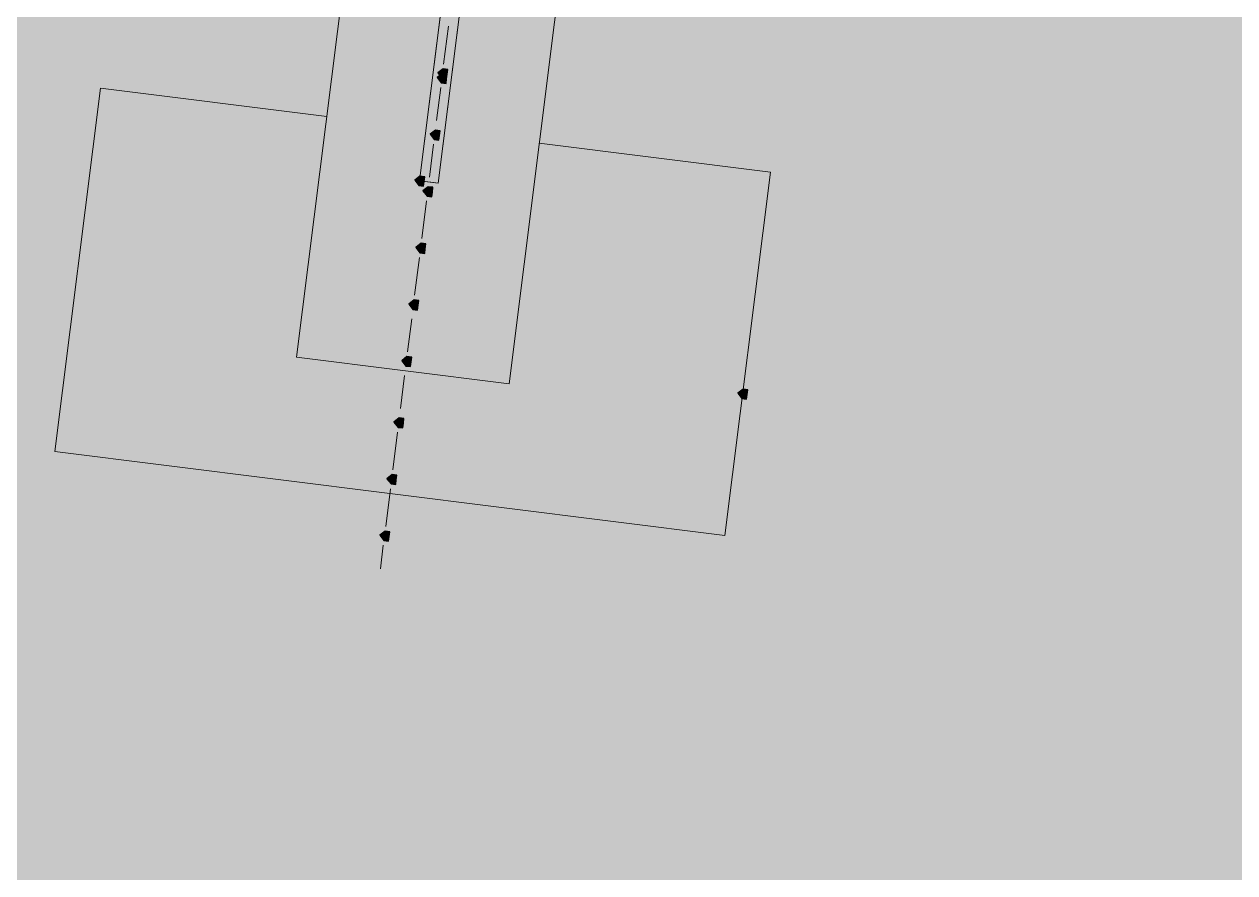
# Model space of a CAD drawing. Header units: metres. Extents: x -4 to 509425, y 7549 to 4732445.
# Drawn here: x 476032.604 to 476034.759, y 4719773.842 to 4719775.353 of the extents above; entities that cross this region are included whole.
import ezdxf

# ---------------------------------------------------------------- set-up
doc = ezdxf.new("R2010")
doc.units = ezdxf.units.M
doc.header["$LTSCALE"] = 0.01
doc.header["$MEASUREMENT"] = 0
doc.layers.get('0').update_dxf_attribs({"lineweight": 0})
doc.layers.add('_SUBESTACIÓN', color=1, linetype='Continuous')
doc.layers.add('SUBESTACION LA VID', color=253, linetype='Continuous')

# ---------------------------------------------------------------- blocks, each defined once
blk = doc.blocks.new('A$Cfff6051d')
at = {"layer": 'SUBESTACION LA VID', "transparency": 33554687}
h = blk.add_hatch(color=256, dxfattribs=at)
h.dxf.hatch_style = 2
h.paths.add_polyline_path([(476033.3569, 4719775.2641), (476033.358, 4719775.2725), (476033.3496, 4719775.2736), (476033.3401, 4719775.2662), (476033.3475, 4719775.2568), (476033.3559, 4719775.2557)])
h = blk.add_hatch(color=256, dxfattribs=at)
h.dxf.hatch_style = 2
h.paths.add_polyline_path([(476033.3569, 4719775.2641), (476033.358, 4719775.2725), (476033.3496, 4719775.2736), (476033.3401, 4719775.2662), (476033.3475, 4719775.2568), (476033.3559, 4719775.2557)])
h = blk.add_hatch(color=256, dxfattribs=at)
h.dxf.hatch_style = 2
h.paths.add_polyline_path([(476033.3569, 4719775.2641), (476033.358, 4719775.2725), (476033.3496, 4719775.2736), (476033.3401, 4719775.2662), (476033.3475, 4719775.2568), (476033.3559, 4719775.2557)])
h = blk.add_hatch(color=256, dxfattribs=at)
h.dxf.hatch_style = 2
h.paths.add_polyline_path([(476033.3569, 4719775.2641), (476033.358, 4719775.2725), (476033.3496, 4719775.2736), (476033.3401, 4719775.2662), (476033.3475, 4719775.2568), (476033.3559, 4719775.2557)])
h = blk.add_hatch(color=256, dxfattribs=at)
h.dxf.hatch_style = 2
h.paths.add_polyline_path([(476033.3559, 4719775.2557), (476033.3569, 4719775.2641), (476033.3485, 4719775.2652), (476033.3391, 4719775.2578), (476033.3464, 4719775.2484), (476033.3548, 4719775.2473)])
h = blk.add_hatch(color=256, dxfattribs=at)
h.dxf.hatch_style = 2
h.paths.add_polyline_path([(476033.3432, 4719775.1549), (476033.3443, 4719775.1633), (476033.3359, 4719775.1644), (476033.3264, 4719775.157), (476033.3338, 4719775.1476), (476033.3422, 4719775.1465)])
h = blk.add_hatch(color=256, dxfattribs=at)
h.dxf.hatch_style = 2
h.paths.add_polyline_path([(476033.3432, 4719775.1549), (476033.3443, 4719775.1633), (476033.3359, 4719775.1644), (476033.3264, 4719775.157), (476033.3338, 4719775.1476), (476033.3422, 4719775.1465)])
h = blk.add_hatch(color=256, dxfattribs=at)
h.dxf.hatch_style = 2
h.paths.add_polyline_path([(476033.3432, 4719775.1549), (476033.3443, 4719775.1633), (476033.3359, 4719775.1644), (476033.3264, 4719775.157), (476033.3338, 4719775.1476), (476033.3422, 4719775.1465)])
h = blk.add_hatch(color=256, dxfattribs=at)
h.dxf.hatch_style = 2
h.paths.add_polyline_path([(476033.3432, 4719775.1549), (476033.3443, 4719775.1633), (476033.3359, 4719775.1644), (476033.3264, 4719775.157), (476033.3338, 4719775.1476), (476033.3422, 4719775.1465)])
h = blk.add_hatch(color=256, dxfattribs=at)
h.dxf.hatch_style = 2
h.paths.add_polyline_path([(476033.3159, 4719775.073), (476033.3169, 4719775.0814), (476033.3085, 4719775.0825), (476033.2991, 4719775.0752), (476033.3064, 4719775.0657), (476033.3148, 4719775.0646)])
h = blk.add_hatch(color=256, dxfattribs=at)
h.dxf.hatch_style = 2
h.paths.add_polyline_path([(476033.3159, 4719775.073), (476033.3169, 4719775.0814), (476033.3085, 4719775.0825), (476033.2991, 4719775.0752), (476033.3064, 4719775.0657), (476033.3148, 4719775.0646)])
h = blk.add_hatch(color=256, dxfattribs=at)
h.dxf.hatch_style = 2
h.paths.add_polyline_path([(476033.3306, 4719775.0541), (476033.3316, 4719775.0625), (476033.3232, 4719775.0636), (476033.3138, 4719775.0562), (476033.3211, 4719775.0468), (476033.3295, 4719775.0457)])
h = blk.add_hatch(color=256, dxfattribs=at)
h.dxf.hatch_style = 2
h.paths.add_polyline_path([(476033.3306, 4719775.0541), (476033.3316, 4719775.0625), (476033.3232, 4719775.0636), (476033.3138, 4719775.0562), (476033.3211, 4719775.0468), (476033.3295, 4719775.0457)])
h = blk.add_hatch(color=256, dxfattribs=at)
h.dxf.hatch_style = 2
h.paths.add_polyline_path([(476033.3306, 4719775.0541), (476033.3316, 4719775.0625), (476033.3232, 4719775.0636), (476033.3138, 4719775.0562), (476033.3211, 4719775.0468), (476033.3295, 4719775.0457)])
h = blk.add_hatch(color=256, dxfattribs=at)
h.dxf.hatch_style = 2
h.paths.add_polyline_path([(476033.3306, 4719775.0541), (476033.3316, 4719775.0625), (476033.3232, 4719775.0636), (476033.3138, 4719775.0562), (476033.3211, 4719775.0468), (476033.3295, 4719775.0457)])
h = blk.add_hatch(color=256, dxfattribs=at)
h.dxf.hatch_style = 2
h.paths.add_polyline_path([(476033.3179, 4719774.9533), (476033.319, 4719774.9617), (476033.3106, 4719774.9628), (476033.3011, 4719774.9554), (476033.3085, 4719774.946), (476033.3169, 4719774.9449)])
h = blk.add_hatch(color=256, dxfattribs=at)
h.dxf.hatch_style = 2
h.paths.add_polyline_path([(476033.3179, 4719774.9533), (476033.319, 4719774.9617), (476033.3106, 4719774.9628), (476033.3011, 4719774.9554), (476033.3085, 4719774.946), (476033.3169, 4719774.9449)])
h = blk.add_hatch(color=256, dxfattribs=at)
h.dxf.hatch_style = 2
h.paths.add_polyline_path([(476033.3179, 4719774.9533), (476033.319, 4719774.9617), (476033.3106, 4719774.9628), (476033.3011, 4719774.9554), (476033.3085, 4719774.946), (476033.3169, 4719774.9449)])
h = blk.add_hatch(color=256, dxfattribs=at)
h.dxf.hatch_style = 2
h.paths.add_polyline_path([(476033.3179, 4719774.9533), (476033.319, 4719774.9617), (476033.3106, 4719774.9628), (476033.3011, 4719774.9554), (476033.3085, 4719774.946), (476033.3169, 4719774.9449)])
h = blk.add_hatch(color=256, dxfattribs=at)
h.dxf.hatch_style = 2
h.paths.add_polyline_path([(476033.3053, 4719774.8525), (476033.3064, 4719774.8609), (476033.298, 4719774.862), (476033.2885, 4719774.8546), (476033.2958, 4719774.8452), (476033.3042, 4719774.8441)])
h = blk.add_hatch(color=256, dxfattribs=at)
h.dxf.hatch_style = 2
h.paths.add_polyline_path([(476033.3053, 4719774.8525), (476033.3064, 4719774.8609), (476033.298, 4719774.862), (476033.2885, 4719774.8546), (476033.2958, 4719774.8452), (476033.3042, 4719774.8441)])
h = blk.add_hatch(color=256, dxfattribs=at)
h.dxf.hatch_style = 2
h.paths.add_polyline_path([(476033.3053, 4719774.8525), (476033.3064, 4719774.8609), (476033.298, 4719774.862), (476033.2885, 4719774.8546), (476033.2958, 4719774.8452), (476033.3042, 4719774.8441)])
h = blk.add_hatch(color=256, dxfattribs=at)
h.dxf.hatch_style = 2
h.paths.add_polyline_path([(476033.3053, 4719774.8525), (476033.3064, 4719774.8609), (476033.298, 4719774.862), (476033.2885, 4719774.8546), (476033.2958, 4719774.8452), (476033.3042, 4719774.8441)])
h = blk.add_hatch(color=256, dxfattribs=at)
h.dxf.hatch_style = 2
h.paths.add_polyline_path([(476033.2927, 4719774.7517), (476033.2937, 4719774.7601), (476033.2853, 4719774.7612), (476033.2759, 4719774.7538), (476033.2832, 4719774.7444), (476033.2916, 4719774.7433)])
h = blk.add_hatch(color=256, dxfattribs=at)
h.dxf.hatch_style = 2
h.paths.add_polyline_path([(476033.2927, 4719774.7517), (476033.2937, 4719774.7601), (476033.2853, 4719774.7612), (476033.2759, 4719774.7538), (476033.2832, 4719774.7444), (476033.2916, 4719774.7433)])
h = blk.add_hatch(color=256, dxfattribs=at)
h.dxf.hatch_style = 2
h.paths.add_polyline_path([(476033.2927, 4719774.7517), (476033.2937, 4719774.7601), (476033.2853, 4719774.7612), (476033.2759, 4719774.7538), (476033.2832, 4719774.7444), (476033.2916, 4719774.7433)])
h = blk.add_hatch(color=256, dxfattribs=at)
h.dxf.hatch_style = 2
h.paths.add_polyline_path([(476033.2927, 4719774.7517), (476033.2937, 4719774.7601), (476033.2853, 4719774.7612), (476033.2759, 4719774.7538), (476033.2832, 4719774.7444), (476033.2916, 4719774.7433)])
h = blk.add_hatch(color=256, dxfattribs=at)
h.dxf.hatch_style = 2
h.paths.add_polyline_path([(476033.8912, 4719774.6938), (476033.8922, 4719774.7022), (476033.8838, 4719774.7032), (476033.8744, 4719774.6959), (476033.8817, 4719774.6864), (476033.8901, 4719774.6854)])
h = blk.add_hatch(color=256, dxfattribs=at)
h.dxf.hatch_style = 2
h.paths.add_polyline_path([(476033.279, 4719774.6425), (476033.28, 4719774.6509), (476033.2716, 4719774.652), (476033.2622, 4719774.6446), (476033.2695, 4719774.6352), (476033.2779, 4719774.6341)])
h = blk.add_hatch(color=256, dxfattribs=at)
h.dxf.hatch_style = 2
h.paths.add_polyline_path([(476033.279, 4719774.6425), (476033.28, 4719774.6509), (476033.2716, 4719774.652), (476033.2622, 4719774.6446), (476033.2695, 4719774.6352), (476033.2779, 4719774.6341)])
h = blk.add_hatch(color=256, dxfattribs=at)
h.dxf.hatch_style = 2
h.paths.add_polyline_path([(476033.279, 4719774.6425), (476033.28, 4719774.6509), (476033.2716, 4719774.652), (476033.2622, 4719774.6446), (476033.2695, 4719774.6352), (476033.2779, 4719774.6341)])
h = blk.add_hatch(color=256, dxfattribs=at)
h.dxf.hatch_style = 2
h.paths.add_polyline_path([(476033.279, 4719774.6425), (476033.28, 4719774.6509), (476033.2716, 4719774.652), (476033.2622, 4719774.6446), (476033.2695, 4719774.6352), (476033.2779, 4719774.6341)])
h = blk.add_hatch(color=256, dxfattribs=at)
h.dxf.hatch_style = 2
h.paths.add_polyline_path([(476033.2663, 4719774.5417), (476033.2674, 4719774.5501), (476033.259, 4719774.5512), (476033.2495, 4719774.5438), (476033.2569, 4719774.5344), (476033.2653, 4719774.5333)])
h = blk.add_hatch(color=256, dxfattribs=at)
h.dxf.hatch_style = 2
h.paths.add_polyline_path([(476033.2663, 4719774.5417), (476033.2674, 4719774.5501), (476033.259, 4719774.5512), (476033.2495, 4719774.5438), (476033.2569, 4719774.5344), (476033.2653, 4719774.5333)])
h = blk.add_hatch(color=256, dxfattribs=at)
h.dxf.hatch_style = 2
h.paths.add_polyline_path([(476033.2663, 4719774.5417), (476033.2674, 4719774.5501), (476033.259, 4719774.5512), (476033.2495, 4719774.5438), (476033.2569, 4719774.5344), (476033.2653, 4719774.5333)])
h = blk.add_hatch(color=256, dxfattribs=at)
h.dxf.hatch_style = 2
h.paths.add_polyline_path([(476033.2663, 4719774.5417), (476033.2674, 4719774.5501), (476033.259, 4719774.5512), (476033.2495, 4719774.5438), (476033.2569, 4719774.5344), (476033.2653, 4719774.5333)])
h = blk.add_hatch(color=256, dxfattribs=at)
h.dxf.hatch_style = 2
h.paths.add_polyline_path([(476033.2537, 4719774.4409), (476033.2548, 4719774.4493), (476033.2464, 4719774.4504), (476033.2369, 4719774.443), (476033.2442, 4719774.4336), (476033.2526, 4719774.4325)])
h = blk.add_hatch(color=256, dxfattribs=at)
h.dxf.hatch_style = 2
h.paths.add_polyline_path([(476033.2537, 4719774.4409), (476033.2548, 4719774.4493), (476033.2464, 4719774.4504), (476033.2369, 4719774.443), (476033.2442, 4719774.4336), (476033.2526, 4719774.4325)])
h = blk.add_hatch(color=256, dxfattribs=at)
h.dxf.hatch_style = 2
h.paths.add_polyline_path([(476033.2537, 4719774.4409), (476033.2548, 4719774.4493), (476033.2464, 4719774.4504), (476033.2369, 4719774.443), (476033.2442, 4719774.4336), (476033.2526, 4719774.4325)])
h = blk.add_hatch(color=256, dxfattribs=at)
h.dxf.hatch_style = 2
h.paths.add_polyline_path([(476033.2537, 4719774.4409), (476033.2548, 4719774.4493), (476033.2464, 4719774.4504), (476033.2369, 4719774.443), (476033.2442, 4719774.4336), (476033.2526, 4719774.4325)])
at = {"layer": 'SUBESTACION LA VID', "lineweight": 15}
for p, q in [((476033.3507, 4719775.4185), (476033.3075, 4719775.0741)), ((476033.3507, 4719775.4185), (476033.3075, 4719775.0741)), ((476033.3843, 4719775.4143), (476033.3411, 4719775.0699)), ((476033.3843, 4719775.4143), (476033.3411, 4719775.0699)), ((476033.359, 4719775.3492), (476033.3506, 4719775.282)), ((476033.359, 4719775.3492), (476033.3506, 4719775.282)), ((476033.359, 4719775.3492), (476033.3506, 4719775.282)), ((476033.359, 4719775.3492), (476033.3506, 4719775.282)), ((476033.3453, 4719775.24), (476033.338, 4719775.1812)), ((476033.3453, 4719775.24), (476033.338, 4719775.1812)), ((476033.3453, 4719775.24), (476033.338, 4719775.1812)), ((476033.3453, 4719775.24), (476033.338, 4719775.1812)), ((476033.3327, 4719775.1392), (476033.3253, 4719775.0804)), ((476033.3327, 4719775.1392), (476033.3253, 4719775.0804)), ((476033.3327, 4719775.1392), (476033.3253, 4719775.0804)), ((476033.3327, 4719775.1392), (476033.3253, 4719775.0804)), ((476033.3201, 4719775.0384), (476033.3116, 4719774.9712)), ((476033.3201, 4719775.0384), (476033.3116, 4719774.9712)), ((476033.3201, 4719775.0384), (476033.3116, 4719774.9712)), ((476033.3201, 4719775.0384), (476033.3116, 4719774.9712)), ((476033.3074, 4719774.9376), (476033.299, 4719774.8704)), ((476033.3074, 4719774.9376), (476033.299, 4719774.8704)), ((476033.3074, 4719774.9376), (476033.299, 4719774.8704)), ((476033.3074, 4719774.9376), (476033.299, 4719774.8704)), ((476033.2937, 4719774.8284), (476033.2864, 4719774.7696)), ((476033.2937, 4719774.8284), (476033.2864, 4719774.7696)), ((476033.2937, 4719774.8284), (476033.2864, 4719774.7696)), ((476033.2937, 4719774.8284), (476033.2864, 4719774.7696)), ((476033.2811, 4719774.7276), (476033.2737, 4719774.6688)), ((476033.2811, 4719774.7276), (476033.2737, 4719774.6688)), ((476033.2811, 4719774.7276), (476033.2737, 4719774.6688)), ((476033.2811, 4719774.7276), (476033.2737, 4719774.6688)), ((476033.2685, 4719774.6268), (476033.26, 4719774.5596)), ((476033.2685, 4719774.6268), (476033.26, 4719774.5596)), ((476033.2685, 4719774.6268), (476033.26, 4719774.5596)), ((476033.2685, 4719774.6268), (476033.26, 4719774.5596)), ((476033.2558, 4719774.526), (476033.2474, 4719774.4588)), ((476033.2558, 4719774.526), (476033.2474, 4719774.4588)), ((476033.2558, 4719774.526), (476033.2474, 4719774.4588)), ((476033.2558, 4719774.526), (476033.2474, 4719774.4588)), ((476033.2432, 4719774.4252), (476033.2379, 4719774.3832)), ((476033.2432, 4719774.4252), (476033.2379, 4719774.3832)), ((476033.2432, 4719774.4252), (476033.2379, 4719774.3832)), ((476033.2432, 4719774.4252), (476033.2379, 4719774.3832))]:
    blk.add_line(p, q, dxfattribs=at)
for points in [[(476033.3411, 4719775.0699), (476033.3075, 4719775.0741), (476033.3507, 4719775.4185)], [(476033.3843, 4719775.4143), (476033.3411, 4719775.0699)], [(476033.3411, 4719775.0699), (476033.3075, 4719775.0741), (476033.3507, 4719775.4185)], [(476033.3843, 4719775.4143), (476033.3411, 4719775.0699)], [(476033.4926, 4719775.8017), (476033.6018, 4719775.7881), (476033.467, 4719774.7128), (476033.0889, 4719774.7602), (476033.2238, 4719775.8354), (476033.333, 4719775.8218)], [(476033.5207, 4719775.1412), (476033.9323, 4719775.0896), (476033.8512, 4719774.4428), (476032.6584, 4719774.5923), (476032.7394, 4719775.2392), (476033.1427, 4719775.1886)], [(476033.3075, 4719775.0741), (476033.3327, 4719775.0709), (476033.3411, 4719775.0699)], [(476033.3075, 4719775.0741), (476033.3327, 4719775.0709), (476033.3411, 4719775.0699)]]:
    blk.add_lwpolyline(points, dxfattribs=at)
at = {"layer": 'SUBESTACION LA VID'}
for points in [[(476033.3569, 4719775.2641), (476033.358, 4719775.2725), (476033.3496, 4719775.2736), (476033.3401, 4719775.2662), (476033.3475, 4719775.2568), (476033.3559, 4719775.2557)], [(476033.3569, 4719775.2641), (476033.358, 4719775.2725), (476033.3496, 4719775.2736), (476033.3401, 4719775.2662), (476033.3475, 4719775.2568), (476033.3559, 4719775.2557)], [(476033.3569, 4719775.2641), (476033.358, 4719775.2725), (476033.3496, 4719775.2736), (476033.3401, 4719775.2662), (476033.3475, 4719775.2568), (476033.3559, 4719775.2557)], [(476033.3569, 4719775.2641), (476033.358, 4719775.2725), (476033.3496, 4719775.2736), (476033.3401, 4719775.2662), (476033.3475, 4719775.2568), (476033.3559, 4719775.2557)], [(476033.3559, 4719775.2557), (476033.3569, 4719775.2641), (476033.3485, 4719775.2652), (476033.3391, 4719775.2578), (476033.3464, 4719775.2484), (476033.3548, 4719775.2473)], [(476033.3432, 4719775.1549), (476033.3443, 4719775.1633), (476033.3359, 4719775.1644), (476033.3264, 4719775.157), (476033.3338, 4719775.1476), (476033.3422, 4719775.1465)], [(476033.3432, 4719775.1549), (476033.3443, 4719775.1633), (476033.3359, 4719775.1644), (476033.3264, 4719775.157), (476033.3338, 4719775.1476), (476033.3422, 4719775.1465)], [(476033.3432, 4719775.1549), (476033.3443, 4719775.1633), (476033.3359, 4719775.1644), (476033.3264, 4719775.157), (476033.3338, 4719775.1476), (476033.3422, 4719775.1465)], [(476033.3432, 4719775.1549), (476033.3443, 4719775.1633), (476033.3359, 4719775.1644), (476033.3264, 4719775.157), (476033.3338, 4719775.1476), (476033.3422, 4719775.1465)], [(476033.3159, 4719775.073), (476033.3169, 4719775.0814), (476033.3085, 4719775.0825), (476033.2991, 4719775.0752), (476033.3064, 4719775.0657), (476033.3148, 4719775.0646)], [(476033.3159, 4719775.073), (476033.3169, 4719775.0814), (476033.3085, 4719775.0825), (476033.2991, 4719775.0752), (476033.3064, 4719775.0657), (476033.3148, 4719775.0646)], [(476033.3306, 4719775.0541), (476033.3316, 4719775.0625), (476033.3232, 4719775.0636), (476033.3138, 4719775.0562), (476033.3211, 4719775.0468), (476033.3295, 4719775.0457)], [(476033.3306, 4719775.0541), (476033.3316, 4719775.0625), (476033.3232, 4719775.0636), (476033.3138, 4719775.0562), (476033.3211, 4719775.0468), (476033.3295, 4719775.0457)], [(476033.3306, 4719775.0541), (476033.3316, 4719775.0625), (476033.3232, 4719775.0636), (476033.3138, 4719775.0562), (476033.3211, 4719775.0468), (476033.3295, 4719775.0457)], [(476033.3306, 4719775.0541), (476033.3316, 4719775.0625), (476033.3232, 4719775.0636), (476033.3138, 4719775.0562), (476033.3211, 4719775.0468), (476033.3295, 4719775.0457)], [(476033.3179, 4719774.9533), (476033.319, 4719774.9617), (476033.3106, 4719774.9628), (476033.3011, 4719774.9554), (476033.3085, 4719774.946), (476033.3169, 4719774.9449)], [(476033.3179, 4719774.9533), (476033.319, 4719774.9617), (476033.3106, 4719774.9628), (476033.3011, 4719774.9554), (476033.3085, 4719774.946), (476033.3169, 4719774.9449)], [(476033.3179, 4719774.9533), (476033.319, 4719774.9617), (476033.3106, 4719774.9628), (476033.3011, 4719774.9554), (476033.3085, 4719774.946), (476033.3169, 4719774.9449)], [(476033.3179, 4719774.9533), (476033.319, 4719774.9617), (476033.3106, 4719774.9628), (476033.3011, 4719774.9554), (476033.3085, 4719774.946), (476033.3169, 4719774.9449)], [(476033.3053, 4719774.8525), (476033.3064, 4719774.8609), (476033.298, 4719774.862), (476033.2885, 4719774.8546), (476033.2958, 4719774.8452), (476033.3042, 4719774.8441)], [(476033.3053, 4719774.8525), (476033.3064, 4719774.8609), (476033.298, 4719774.862), (476033.2885, 4719774.8546), (476033.2958, 4719774.8452), (476033.3042, 4719774.8441)], [(476033.3053, 4719774.8525), (476033.3064, 4719774.8609), (476033.298, 4719774.862), (476033.2885, 4719774.8546), (476033.2958, 4719774.8452), (476033.3042, 4719774.8441)], [(476033.3053, 4719774.8525), (476033.3064, 4719774.8609), (476033.298, 4719774.862), (476033.2885, 4719774.8546), (476033.2958, 4719774.8452), (476033.3042, 4719774.8441)], [(476033.2927, 4719774.7517), (476033.2937, 4719774.7601), (476033.2853, 4719774.7612), (476033.2759, 4719774.7538), (476033.2832, 4719774.7444), (476033.2916, 4719774.7433)], [(476033.2927, 4719774.7517), (476033.2937, 4719774.7601), (476033.2853, 4719774.7612), (476033.2759, 4719774.7538), (476033.2832, 4719774.7444), (476033.2916, 4719774.7433)], [(476033.2927, 4719774.7517), (476033.2937, 4719774.7601), (476033.2853, 4719774.7612), (476033.2759, 4719774.7538), (476033.2832, 4719774.7444), (476033.2916, 4719774.7433)], [(476033.2927, 4719774.7517), (476033.2937, 4719774.7601), (476033.2853, 4719774.7612), (476033.2759, 4719774.7538), (476033.2832, 4719774.7444), (476033.2916, 4719774.7433)], [(476033.8912, 4719774.6938), (476033.8922, 4719774.7022), (476033.8838, 4719774.7032), (476033.8744, 4719774.6959), (476033.8817, 4719774.6864), (476033.8901, 4719774.6854)], [(476033.279, 4719774.6425), (476033.28, 4719774.6509), (476033.2716, 4719774.652), (476033.2622, 4719774.6446), (476033.2695, 4719774.6352), (476033.2779, 4719774.6341)], [(476033.279, 4719774.6425), (476033.28, 4719774.6509), (476033.2716, 4719774.652), (476033.2622, 4719774.6446), (476033.2695, 4719774.6352), (476033.2779, 4719774.6341)], [(476033.279, 4719774.6425), (476033.28, 4719774.6509), (476033.2716, 4719774.652), (476033.2622, 4719774.6446), (476033.2695, 4719774.6352), (476033.2779, 4719774.6341)], [(476033.279, 4719774.6425), (476033.28, 4719774.6509), (476033.2716, 4719774.652), (476033.2622, 4719774.6446), (476033.2695, 4719774.6352), (476033.2779, 4719774.6341)], [(476033.2663, 4719774.5417), (476033.2674, 4719774.5501), (476033.259, 4719774.5512), (476033.2495, 4719774.5438), (476033.2569, 4719774.5344), (476033.2653, 4719774.5333)], [(476033.2663, 4719774.5417), (476033.2674, 4719774.5501), (476033.259, 4719774.5512), (476033.2495, 4719774.5438), (476033.2569, 4719774.5344), (476033.2653, 4719774.5333)], [(476033.2663, 4719774.5417), (476033.2674, 4719774.5501), (476033.259, 4719774.5512), (476033.2495, 4719774.5438), (476033.2569, 4719774.5344), (476033.2653, 4719774.5333)], [(476033.2663, 4719774.5417), (476033.2674, 4719774.5501), (476033.259, 4719774.5512), (476033.2495, 4719774.5438), (476033.2569, 4719774.5344), (476033.2653, 4719774.5333)], [(476033.2537, 4719774.4409), (476033.2548, 4719774.4493), (476033.2464, 4719774.4504), (476033.2369, 4719774.443), (476033.2442, 4719774.4336), (476033.2526, 4719774.4325)], [(476033.2537, 4719774.4409), (476033.2548, 4719774.4493), (476033.2464, 4719774.4504), (476033.2369, 4719774.443), (476033.2442, 4719774.4336), (476033.2526, 4719774.4325)], [(476033.2537, 4719774.4409), (476033.2548, 4719774.4493), (476033.2464, 4719774.4504), (476033.2369, 4719774.443), (476033.2442, 4719774.4336), (476033.2526, 4719774.4325)], [(476033.2537, 4719774.4409), (476033.2548, 4719774.4493), (476033.2464, 4719774.4504), (476033.2369, 4719774.443), (476033.2442, 4719774.4336), (476033.2526, 4719774.4325)]]:
    blk.add_lwpolyline(points, close=True, dxfattribs=at)
at = {"layer": 'SUBESTACION LA VID', "lineweight": 0}
for points in [[(476033.3569, 4719775.2641), (476033.358, 4719775.2725), (476033.3496, 4719775.2736), (476033.3401, 4719775.2662), (476033.3475, 4719775.2568), (476033.3559, 4719775.2557)], [(476033.3569, 4719775.2641), (476033.358, 4719775.2725), (476033.3496, 4719775.2736), (476033.3401, 4719775.2662), (476033.3475, 4719775.2568), (476033.3559, 4719775.2557)], [(476033.3569, 4719775.2641), (476033.358, 4719775.2725), (476033.3496, 4719775.2736), (476033.3401, 4719775.2662), (476033.3475, 4719775.2568), (476033.3559, 4719775.2557)], [(476033.3569, 4719775.2641), (476033.358, 4719775.2725), (476033.3496, 4719775.2736), (476033.3401, 4719775.2662), (476033.3475, 4719775.2568), (476033.3559, 4719775.2557)], [(476033.3559, 4719775.2557), (476033.3569, 4719775.2641), (476033.3485, 4719775.2652), (476033.3391, 4719775.2578), (476033.3464, 4719775.2484), (476033.3548, 4719775.2473)], [(476033.3432, 4719775.1549), (476033.3443, 4719775.1633), (476033.3359, 4719775.1644), (476033.3264, 4719775.157), (476033.3338, 4719775.1476), (476033.3422, 4719775.1465)], [(476033.3432, 4719775.1549), (476033.3443, 4719775.1633), (476033.3359, 4719775.1644), (476033.3264, 4719775.157), (476033.3338, 4719775.1476), (476033.3422, 4719775.1465)], [(476033.3432, 4719775.1549), (476033.3443, 4719775.1633), (476033.3359, 4719775.1644), (476033.3264, 4719775.157), (476033.3338, 4719775.1476), (476033.3422, 4719775.1465)], [(476033.3432, 4719775.1549), (476033.3443, 4719775.1633), (476033.3359, 4719775.1644), (476033.3264, 4719775.157), (476033.3338, 4719775.1476), (476033.3422, 4719775.1465)], [(476033.3159, 4719775.073), (476033.3169, 4719775.0814), (476033.3085, 4719775.0825), (476033.2991, 4719775.0752), (476033.3064, 4719775.0657), (476033.3148, 4719775.0646)], [(476033.3159, 4719775.073), (476033.3169, 4719775.0814), (476033.3085, 4719775.0825), (476033.2991, 4719775.0752), (476033.3064, 4719775.0657), (476033.3148, 4719775.0646)], [(476033.3306, 4719775.0541), (476033.3316, 4719775.0625), (476033.3232, 4719775.0636), (476033.3138, 4719775.0562), (476033.3211, 4719775.0468), (476033.3295, 4719775.0457)], [(476033.3306, 4719775.0541), (476033.3316, 4719775.0625), (476033.3232, 4719775.0636), (476033.3138, 4719775.0562), (476033.3211, 4719775.0468), (476033.3295, 4719775.0457)], [(476033.3306, 4719775.0541), (476033.3316, 4719775.0625), (476033.3232, 4719775.0636), (476033.3138, 4719775.0562), (476033.3211, 4719775.0468), (476033.3295, 4719775.0457)], [(476033.3306, 4719775.0541), (476033.3316, 4719775.0625), (476033.3232, 4719775.0636), (476033.3138, 4719775.0562), (476033.3211, 4719775.0468), (476033.3295, 4719775.0457)], [(476033.3179, 4719774.9533), (476033.319, 4719774.9617), (476033.3106, 4719774.9628), (476033.3011, 4719774.9554), (476033.3085, 4719774.946), (476033.3169, 4719774.9449)], [(476033.3179, 4719774.9533), (476033.319, 4719774.9617), (476033.3106, 4719774.9628), (476033.3011, 4719774.9554), (476033.3085, 4719774.946), (476033.3169, 4719774.9449)], [(476033.3179, 4719774.9533), (476033.319, 4719774.9617), (476033.3106, 4719774.9628), (476033.3011, 4719774.9554), (476033.3085, 4719774.946), (476033.3169, 4719774.9449)], [(476033.3179, 4719774.9533), (476033.319, 4719774.9617), (476033.3106, 4719774.9628), (476033.3011, 4719774.9554), (476033.3085, 4719774.946), (476033.3169, 4719774.9449)], [(476033.3053, 4719774.8525), (476033.3064, 4719774.8609), (476033.298, 4719774.862), (476033.2885, 4719774.8546), (476033.2958, 4719774.8452), (476033.3042, 4719774.8441)], [(476033.3053, 4719774.8525), (476033.3064, 4719774.8609), (476033.298, 4719774.862), (476033.2885, 4719774.8546), (476033.2958, 4719774.8452), (476033.3042, 4719774.8441)], [(476033.3053, 4719774.8525), (476033.3064, 4719774.8609), (476033.298, 4719774.862), (476033.2885, 4719774.8546), (476033.2958, 4719774.8452), (476033.3042, 4719774.8441)], [(476033.3053, 4719774.8525), (476033.3064, 4719774.8609), (476033.298, 4719774.862), (476033.2885, 4719774.8546), (476033.2958, 4719774.8452), (476033.3042, 4719774.8441)], [(476033.2927, 4719774.7517), (476033.2937, 4719774.7601), (476033.2853, 4719774.7612), (476033.2759, 4719774.7538), (476033.2832, 4719774.7444), (476033.2916, 4719774.7433)], [(476033.2927, 4719774.7517), (476033.2937, 4719774.7601), (476033.2853, 4719774.7612), (476033.2759, 4719774.7538), (476033.2832, 4719774.7444), (476033.2916, 4719774.7433)], [(476033.2927, 4719774.7517), (476033.2937, 4719774.7601), (476033.2853, 4719774.7612), (476033.2759, 4719774.7538), (476033.2832, 4719774.7444), (476033.2916, 4719774.7433)], [(476033.2927, 4719774.7517), (476033.2937, 4719774.7601), (476033.2853, 4719774.7612), (476033.2759, 4719774.7538), (476033.2832, 4719774.7444), (476033.2916, 4719774.7433)], [(476033.8912, 4719774.6938), (476033.8922, 4719774.7022), (476033.8838, 4719774.7032), (476033.8744, 4719774.6959), (476033.8817, 4719774.6864), (476033.8901, 4719774.6854)], [(476033.279, 4719774.6425), (476033.28, 4719774.6509), (476033.2716, 4719774.652), (476033.2622, 4719774.6446), (476033.2695, 4719774.6352), (476033.2779, 4719774.6341)], [(476033.279, 4719774.6425), (476033.28, 4719774.6509), (476033.2716, 4719774.652), (476033.2622, 4719774.6446), (476033.2695, 4719774.6352), (476033.2779, 4719774.6341)], [(476033.279, 4719774.6425), (476033.28, 4719774.6509), (476033.2716, 4719774.652), (476033.2622, 4719774.6446), (476033.2695, 4719774.6352), (476033.2779, 4719774.6341)], [(476033.279, 4719774.6425), (476033.28, 4719774.6509), (476033.2716, 4719774.652), (476033.2622, 4719774.6446), (476033.2695, 4719774.6352), (476033.2779, 4719774.6341)], [(476033.2663, 4719774.5417), (476033.2674, 4719774.5501), (476033.259, 4719774.5512), (476033.2495, 4719774.5438), (476033.2569, 4719774.5344), (476033.2653, 4719774.5333)], [(476033.2663, 4719774.5417), (476033.2674, 4719774.5501), (476033.259, 4719774.5512), (476033.2495, 4719774.5438), (476033.2569, 4719774.5344), (476033.2653, 4719774.5333)], [(476033.2663, 4719774.5417), (476033.2674, 4719774.5501), (476033.259, 4719774.5512), (476033.2495, 4719774.5438), (476033.2569, 4719774.5344), (476033.2653, 4719774.5333)], [(476033.2663, 4719774.5417), (476033.2674, 4719774.5501), (476033.259, 4719774.5512), (476033.2495, 4719774.5438), (476033.2569, 4719774.5344), (476033.2653, 4719774.5333)], [(476033.2537, 4719774.4409), (476033.2548, 4719774.4493), (476033.2464, 4719774.4504), (476033.2369, 4719774.443), (476033.2442, 4719774.4336), (476033.2526, 4719774.4325)], [(476033.2537, 4719774.4409), (476033.2548, 4719774.4493), (476033.2464, 4719774.4504), (476033.2369, 4719774.443), (476033.2442, 4719774.4336), (476033.2526, 4719774.4325)], [(476033.2537, 4719774.4409), (476033.2548, 4719774.4493), (476033.2464, 4719774.4504), (476033.2369, 4719774.443), (476033.2442, 4719774.4336), (476033.2526, 4719774.4325)], [(476033.2537, 4719774.4409), (476033.2548, 4719774.4493), (476033.2464, 4719774.4504), (476033.2369, 4719774.443), (476033.2442, 4719774.4336), (476033.2526, 4719774.4325)]]:
    blk.add_lwpolyline(points, close=True, dxfattribs=at)

msp = doc.modelspace()

# ---------------------------------------------------------------- hatches: boundary and pattern name
at = {"layer": '_SUBESTACIÓN', "transparency": 33554559}
h = msp.add_hatch(color=1, dxfattribs=at)
h.dxf.hatch_style = 1
h.paths.add_polyline_path([(475968.6399, 4719805.825), (476089.9386, 4719790.615), (476078.1686, 4719696.74), (475956.8686, 4719711.9502)])

# ---------------------------------------------------------------- block references
at = {"linetype": 'Continuous'}
msp.add_blockref('A$Cfff6051d', (0, 0), dxfattribs=at)

doc.saveas('drawing.dxf')
